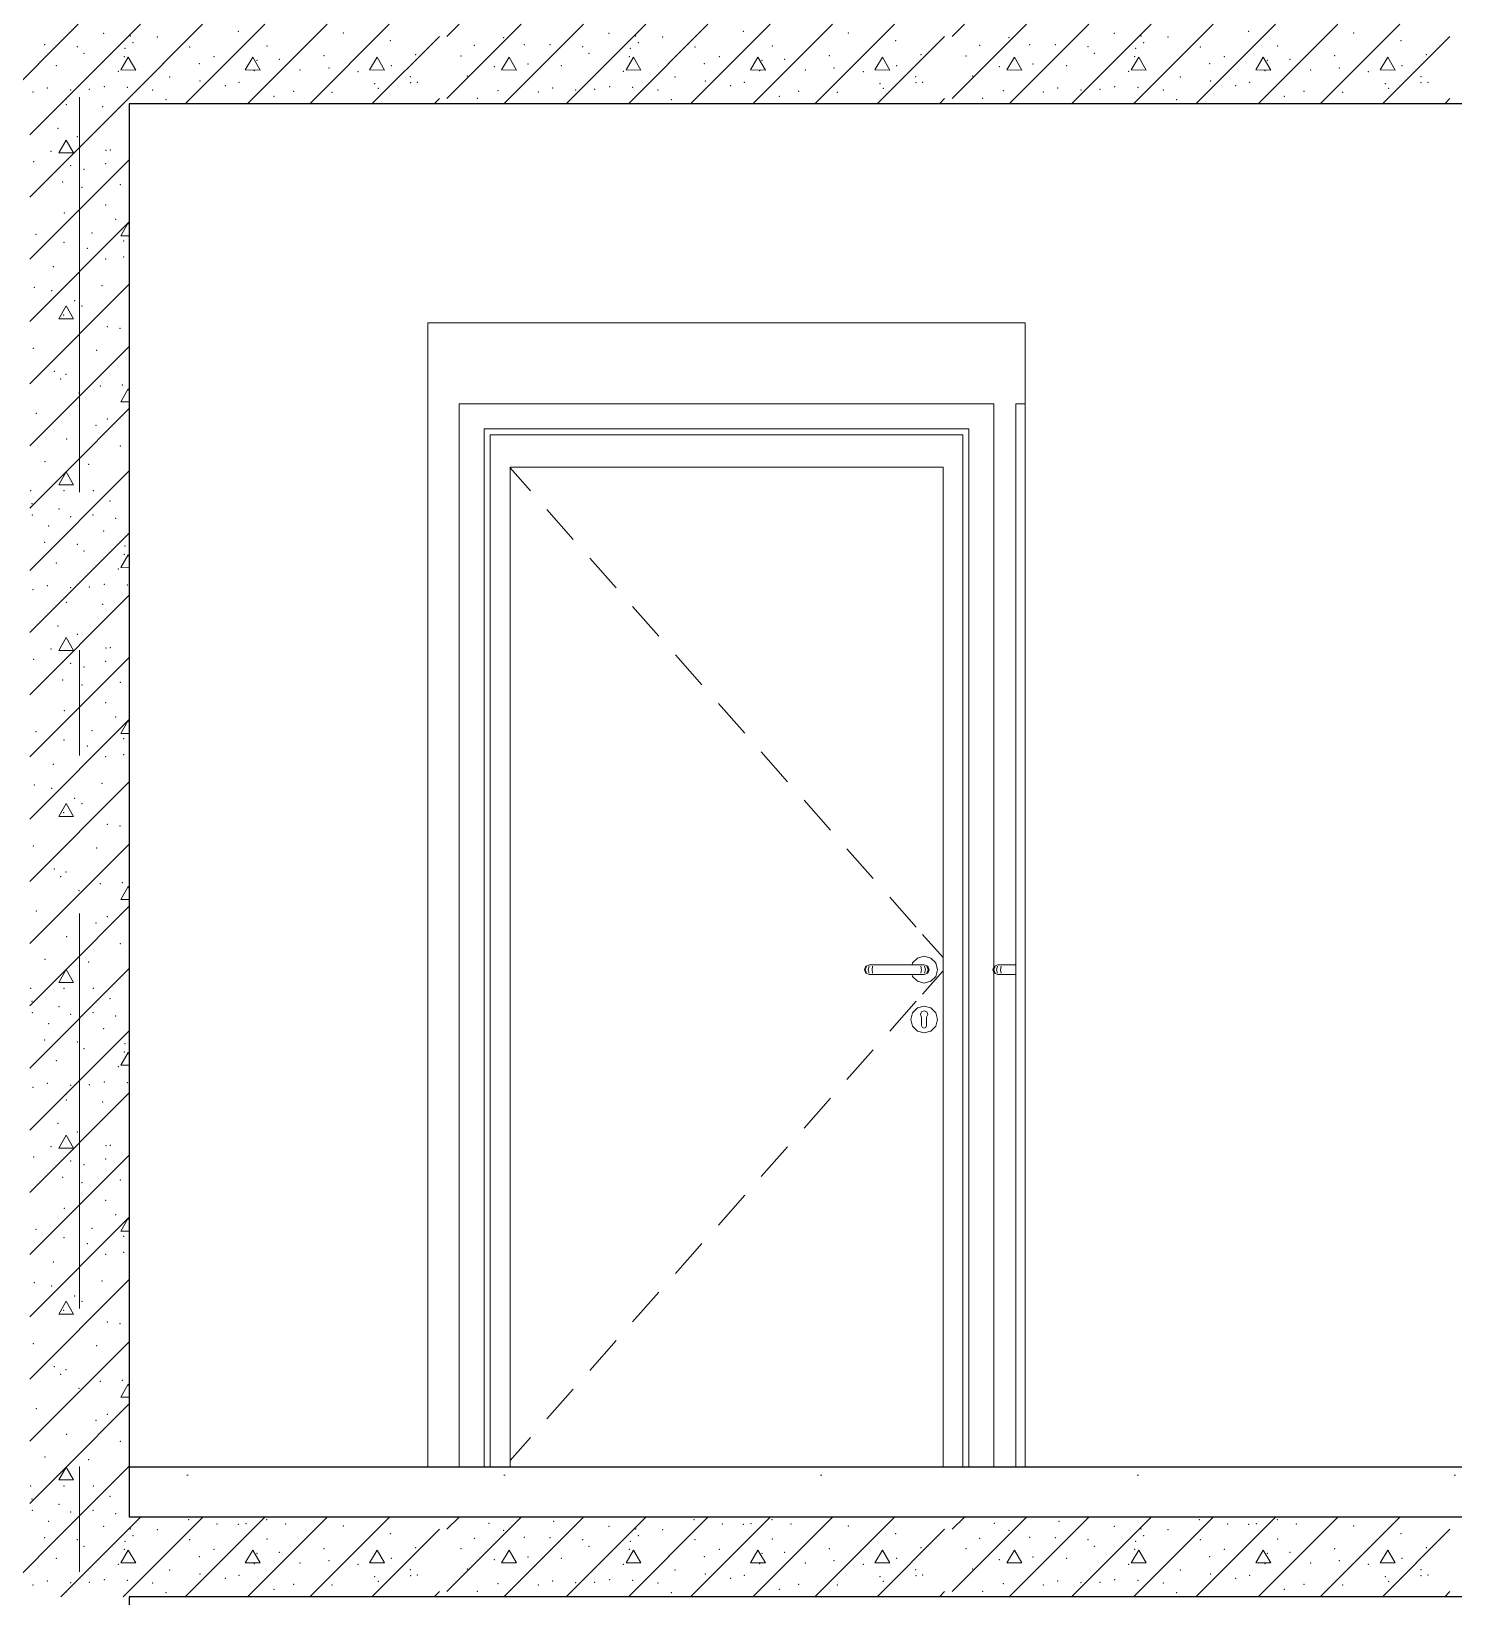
# Model space of a CAD drawing. Header units: millimetres. Extents: x 18162 to 7085488, y 72188 to 247925.
# Drawn here: x 4250516 to 4253374, y 134493 to 137638 of the extents above; entities that cross this region are included whole.
import ezdxf
from ezdxf.enums import TextEntityAlignment as Align

# ---------------------------------------------------------------- set-up
doc = ezdxf.new("R2010")
doc.units = ezdxf.units.MM
doc.header["$MEASUREMENT"] = 0
doc.linetypes.add('Double Dashed', pattern=[1093.611073, 529.166651, -211.666656, 141.111112, -211.666656])
for name, color, linetype in [('Archicad Doors', 7, 'Continuous'), ('Structural - Bearing', 7, 'Continuous'), ('Structural - Grid', 7, 'Continuous')]:
    doc.layers.add(name, color=color, linetype=linetype)
doc.styles.add('GENERATED_STYLE_3', font='', dxfattribs={"width": 0.8})
doc.styles.get('GENERATED_STYLE_3').set_extended_font_data('ISOCPEUR MON')

# ---------------------------------------------------------------- blocks, each defined once
blk = doc.blocks.new('*X1385', base_point=(4294986.6, 104752.7))
at = {"layer": 'Structural - Bearing', "color": 7, "linetype": 'Continuous', "lineweight": 9}
for p, q in [((4250513.1, 137305.2), (4250700.6, 137492.7)), ((4250513.1, 137430.2), (4250575.6, 137492.7)), ((4250586.2, 137419.9), (4250571.3, 137393.9)), ((4250601.3, 137393.9), (4250586.2, 137419.9)), ((4250513.1, 137180.2), (4250713.1, 137380.2)), ((4250571.3, 137393.9), (4250601.3, 137393.9)), ((4250513.1, 137055.2), (4250713.1, 137255.2)), ((4250696, 137227.2), (4250711.2, 137253.2)), ((4250711.2, 137253.2), (4250713.1, 137249.9)), ((4250713.1, 137227.2), (4250696, 137227.2)), ((4250513.1, 136930.2), (4250713.1, 137130.2)), ((4250586.2, 137086.6), (4250571.3, 137060.5)), ((4250571.3, 137060.5), (4250601.3, 137060.6)), ((4250601.3, 137060.6), (4250586.2, 137086.6)), ((4250513.1, 136805.2), (4250713.1, 137005.2)), ((4250696, 136893.9), (4250711.2, 136919.9)), ((4250711.2, 136919.9), (4250713.1, 136916.5)), ((4250586.2, 136753.2), (4250713.1, 136880.2)), ((4250713.1, 136893.9), (4250696, 136893.9)), ((4250513.1, 136555.1), (4250711.2, 136753.2)), ((4250513.1, 136680.1), (4250586.2, 136753.2)), ((4250586.2, 136753.2), (4250571.3, 136727.2)), ((4250601.3, 136727.2), (4250586.2, 136753.2)), ((4250711.2, 136753.2), (4250713.1, 136755.2)), ((4250571.3, 136727.2), (4250601.3, 136727.2)), ((4250513.1, 136430.1), (4250713.1, 136630.1)), ((4250696, 136560.6), (4250711.2, 136586.6)), ((4250711.2, 136586.6), (4250713.1, 136583.2)), ((4250713.1, 136560.5), (4250696, 136560.6)), ((4250513.1, 136305.1), (4250713.1, 136505.1)), ((4250586.2, 136419.9), (4250571.3, 136393.9)), ((4250601.3, 136393.9), (4250586.2, 136419.9)), ((4250513.1, 136180.1), (4250713.1, 136380.1)), ((4250571.3, 136393.9), (4250601.3, 136393.9)), ((4250513.1, 136055.1), (4250713.1, 136255.1)), ((4250696, 136227.2), (4250711.2, 136253.2)), ((4250711.2, 136253.2), (4250713.1, 136249.9)), ((4250713.1, 136227.2), (4250696, 136227.2)), ((4250513.1, 135930.1), (4250713.1, 136130.1)), ((4250586.2, 136086.6), (4250571.3, 136060.5)), ((4250601.3, 136060.6), (4250586.2, 136086.6)), ((4250571.3, 136060.5), (4250601.3, 136060.6)), ((4250513.1, 135805.1), (4250713.1, 136005.1)), ((4250696, 135893.9), (4250711.2, 135919.9)), ((4250713.1, 135893.9), (4250696, 135893.9)), ((4250711.2, 135919.9), (4250713.1, 135916.5)), ((4250586.2, 135753.2), (4250713.1, 135880.1)), ((4250513.1, 135555.1), (4250711.2, 135753.2)), ((4250513.1, 135680.1), (4250586.2, 135753.2)), ((4250586.2, 135753.2), (4250571.3, 135727.2)), ((4250601.3, 135727.2), (4250586.2, 135753.2)), ((4250711.2, 135753.2), (4250713.1, 135755.1)), ((4250571.3, 135727.2), (4250601.3, 135727.2)), ((4250513.1, 135430.1), (4250713.1, 135630.1)), ((4250696, 135560.5), (4250711.2, 135586.5)), ((4250711.2, 135586.5), (4250713.1, 135583.2)), ((4250713.1, 135560.5), (4250696, 135560.5)), ((4250513.1, 135305.1), (4250713.1, 135505.1)), ((4250586.2, 135419.9), (4250571.3, 135393.8)), ((4250601.3, 135393.9), (4250586.2, 135419.9)), ((4250571.3, 135393.8), (4250601.3, 135393.9)), ((4250513.1, 135180.1), (4250713.1, 135380.1)), ((4250513.1, 135055.1), (4250713.1, 135255.1)), ((4250696, 135227.2), (4250711.2, 135253.2)), ((4250711.2, 135253.2), (4250713.1, 135249.8)), ((4250713.1, 135227.2), (4250696, 135227.2)), ((4250513.1, 134930.1), (4250713.1, 135130.1)), ((4250586.2, 135086.5), (4250571.3, 135060.5)), ((4250601.3, 135060.5), (4250586.2, 135086.5)), ((4250571.3, 135060.5), (4250601.3, 135060.5)), ((4250513.1, 134805.1), (4250713.1, 135005.1)), ((4250696, 134893.9), (4250711.2, 134919.9)), ((4250711.2, 134919.9), (4250713.1, 134916.5)), ((4250713.1, 134893.9), (4250696, 134893.9)), ((4250586.2, 134753.2), (4250713.1, 134880.1)), ((4250513.1, 134680.1), (4250586.2, 134753.2)), ((4250586.2, 134753.2), (4250571.3, 134727.2)), ((4250601.3, 134727.2), (4250586.2, 134753.2)), ((4250610.7, 134652.7), (4250711.2, 134753.2)), ((4250711.2, 134753.2), (4250713.1, 134755.1)), ((4250571.3, 134727.2), (4250601.3, 134727.2))]:
    blk.add_line(p, q, dxfattribs=at)
for p in [(4250586.6, 137490.7), (4250659.8, 137487), (4250690.9, 137483.5), (4250570.1, 137443.6), (4250608.9, 137426.6), (4250520.9, 137376.1), (4250556.1, 137397), (4250665.5, 137372.6), (4250666.4, 137399.3), (4250675.4, 137400.1), (4250595.7, 137368.5), (4250621.9, 137361), (4250579.6, 137335.2), (4250618.4, 137324.5), (4250695.1, 137330), (4250665.6, 137289.1), (4250582.7, 137273.4), (4250686.1, 137260.5), (4250525.5, 137230.7), (4250581.8, 137214.2), (4250638.1, 137233.1), (4250701.6, 137216.7), (4250629.1, 137202.3), (4250702.1, 137185), (4250560.4, 137165.6), (4250665.6, 137180.7), (4250522.6, 137124), (4250658.1, 137127), (4250557.5, 137116.9), (4250603.4, 137097), (4250689.3, 137106.5), (4250581.3, 137068.4), (4250618.1, 137086.5), (4250669.3, 137044.6), (4250694.6, 137041.2), (4250520.7, 137001.5), (4250647.4, 136997.2), (4250562.6, 136955), (4250575, 136939.6), (4250585.8, 136948.8), (4250612.1, 136911.7), (4250655.3, 136925.7), (4250698.9, 136927.4), (4250526.1, 136870.5), (4250646.1, 136846.8), (4250669.4, 136859), (4250587.3, 136819), (4250695.5, 136805.1), (4250544.1, 136773.4), (4250631.6, 136768.2), (4250514.9, 136715.1), (4250581.8, 136715.1), (4250641.1, 136715.1), (4250517.8, 136689), (4250572, 136678.2), (4250674.6, 136694.5), (4250518.3, 136666.5), (4250595.7, 136663.3), (4250640.6, 136666.5), (4250686.1, 136659.7), (4250550.9, 136644.3), (4250661.7, 136634), (4250543.3, 136611.4), (4250608.9, 136607.5), (4250621.9, 136594), (4250702.9, 136587.6), (4250704.8, 136604), (4250566.4, 136569.6), (4250690.9, 136557.7), (4250548.4, 136524.5), (4250632.9, 136521.6), (4250663, 136527.1), (4250709.3, 136525.8), (4250519.6, 136516.4), (4250585.8, 136502), (4250586.6, 136490.7), (4250595.1, 136520.6), (4250659.8, 136487), (4250690.9, 136483.5), (4250570.1, 136443.6), (4250608.9, 136426.6), (4250556.1, 136397), (4250666.4, 136399.2), (4250675.4, 136400), (4250520.9, 136376.1), (4250595.7, 136368.5), (4250665.5, 136372.5), (4250579.6, 136335.1), (4250621.9, 136361), (4250618.4, 136324.5), (4250695.1, 136330), (4250582.7, 136273.3), (4250665.6, 136289), (4250686.1, 136260.5), (4250525.5, 136230.7), (4250581.8, 136214.1), (4250638.1, 136233.1), (4250701.6, 136216.7), (4250629.1, 136202.2), (4250665.6, 136180.7), (4250702.1, 136184.9), (4250560.4, 136165.6), (4250522.6, 136124), (4250557.5, 136116.8), (4250658.1, 136127), (4250603.4, 136097), (4250618.1, 136086.5), (4250689.3, 136106.4), (4250581.3, 136068.4), (4250669.3, 136044.5), (4250694.6, 136041.1), (4250520.7, 136001.4), (4250647.4, 135997.2), (4250562.6, 135955), (4250575, 135939.5), (4250585.8, 135948.8), (4250655.3, 135925.6), (4250698.9, 135927.4), (4250612.1, 135911.7), (4250526.1, 135870.5), (4250646.1, 135846.8), (4250669.4, 135859), (4250587.3, 135819), (4250695.5, 135805.1), (4250544.1, 135773.4), (4250631.6, 135768.2), (4250514.9, 135715.1), (4250581.8, 135715.1), (4250641.1, 135715.1), (4250517.8, 135689), (4250572, 135678.1), (4250674.6, 135694.5), (4250518.3, 135666.4), (4250550.9, 135644.2), (4250595.7, 135663.2), (4250640.6, 135666.4), (4250686.1, 135659.7), (4250543.3, 135611.4), (4250661.7, 135633.9), (4250608.9, 135607.5), (4250621.9, 135594), (4250702.9, 135587.6), (4250704.8, 135604), (4250566.4, 135569.6), (4250690.9, 135557.7), (4250519.6, 135516.4), (4250548.4, 135524.5), (4250595.1, 135520.6), (4250632.9, 135521.6), (4250663, 135527.1), (4250709.3, 135525.8), (4250585.8, 135502), (4250586.6, 135490.7), (4250659.8, 135487), (4250690.9, 135483.5), (4250570.1, 135443.6), (4250608.9, 135426.6), (4250556.1, 135397), (4250666.4, 135399.2), (4250675.4, 135400), (4250520.9, 135376), (4250595.7, 135368.4), (4250621.9, 135360.9), (4250665.5, 135372.5), (4250579.6, 135335.1), (4250695.1, 135330), (4250618.4, 135324.4), (4250582.7, 135273.3), (4250665.6, 135289), (4250638.1, 135233.1), (4250686.1, 135260.5), (4250525.5, 135230.6), (4250581.8, 135214.1), (4250629.1, 135202.2), (4250701.6, 135216.7), (4250665.6, 135180.6), (4250702.1, 135184.9), (4250560.4, 135165.6), (4250522.6, 135124), (4250557.5, 135116.8), (4250658.1, 135127), (4250689.3, 135106.4), (4250603.4, 135096.9), (4250618.1, 135086.5), (4250581.3, 135068.4), (4250669.3, 135044.5), (4250694.6, 135041.1), (4250520.7, 135001.4), (4250647.4, 134997.1), (4250562.6, 134955), (4250585.8, 134948.8), (4250575, 134939.5), (4250655.3, 134925.6), (4250698.9, 134927.4), (4250612.1, 134911.7), (4250526.1, 134870.5), (4250669.4, 134858.9), (4250646.1, 134846.8), (4250587.3, 134819), (4250695.5, 134805.1), (4250544.1, 134773.4), (4250631.6, 134768.2), (4250514.9, 134715.1), (4250581.8, 134715.1), (4250641.1, 134715.1), (4250517.8, 134689), (4250518.3, 134666.4), (4250572, 134678.1), (4250640.6, 134666.4), (4250674.6, 134694.4), (4250595.7, 134663.2), (4250686.1, 134659.7)]:
    blk.add_point(p, dxfattribs=at)
blk = doc.blocks.new('*X1387', base_point=(4294986.6, 104752.7))
at = {"layer": 'Structural - Bearing', "color": 7, "linetype": 'Continuous', "lineweight": 9}
for p, q in [((4250450.7, 134492.7), (4250610.7, 134652.7)), ((4250575.7, 134492.7), (4250735.7, 134652.7)), ((4250700.7, 134492.7), (4250860.7, 134652.7)), ((4250825.7, 134492.7), (4250985.7, 134652.7)), ((4250950.7, 134492.7), (4251110.7, 134652.7)), ((4251075.7, 134492.7), (4251235.7, 134652.7)), ((4251351.3, 134628.2), (4251375.8, 134652.7)), ((4251351.3, 134503.2), (4251500.8, 134652.7)), ((4251465.8, 134492.7), (4251625.8, 134652.7)), ((4251590.8, 134492.7), (4251750.8, 134652.7)), ((4251715.8, 134492.7), (4251875.8, 134652.7)), ((4251840.8, 134492.7), (4252000.8, 134652.7)), ((4251965.8, 134492.7), (4252125.8, 134652.7)), ((4252090.8, 134492.7), (4252250.8, 134652.7)), ((4252366.4, 134628.2), (4252390.9, 134652.7)), ((4252366.4, 134503.2), (4252515.9, 134652.7)), ((4252480.9, 134492.7), (4252640.9, 134652.7)), ((4252605.9, 134492.7), (4252765.9, 134652.7)), ((4252730.9, 134492.7), (4252890.9, 134652.7)), ((4252855.9, 134492.7), (4253015.9, 134652.7)), ((4252980.9, 134492.7), (4253140.9, 134652.7)), ((4253105.9, 134492.7), (4253265.9, 134652.7)), ((4251200.7, 134492.7), (4251336.2, 134628.2)), ((4252215.8, 134492.7), (4252351.3, 134628.2)), ((4253230.9, 134492.7), (4253366.4, 134628.2)), ((4250696, 134560.5), (4250711.2, 134586.5)), ((4250711.2, 134586.5), (4250726.1, 134560.5)), ((4250946, 134560.5), (4250961.2, 134586.5)), ((4250961.2, 134586.5), (4250976.1, 134560.5)), ((4251196, 134560.5), (4251211.2, 134586.5)), ((4251211.2, 134586.5), (4251226.1, 134560.5)), ((4251461.2, 134560.5), (4251476.3, 134586.5)), ((4251476.3, 134586.5), (4251491.2, 134560.5)), ((4251711.2, 134560.5), (4251726.3, 134586.5)), ((4251726.3, 134586.5), (4251741.2, 134560.5)), ((4251961.2, 134560.5), (4251976.3, 134586.5)), ((4251976.3, 134586.5), (4251991.2, 134560.5)), ((4252211.2, 134560.5), (4252226.3, 134586.5)), ((4252226.3, 134586.5), (4252241.2, 134560.5)), ((4252476.3, 134560.5), (4252491.4, 134586.5)), ((4252491.4, 134586.5), (4252506.3, 134560.5)), ((4252726.3, 134560.5), (4252741.4, 134586.5)), ((4252741.4, 134586.5), (4252756.3, 134560.5)), ((4252976.3, 134560.5), (4252991.4, 134586.5)), ((4252991.4, 134586.5), (4253006.3, 134560.5)), ((4253226.3, 134560.5), (4253241.4, 134586.5)), ((4253241.4, 134586.5), (4253256.3, 134560.5)), ((4250726.1, 134560.5), (4250696, 134560.5)), ((4250976.1, 134560.5), (4250946, 134560.5)), ((4251226.1, 134560.5), (4251196, 134560.5)), ((4251491.2, 134560.5), (4251461.2, 134560.5)), ((4251741.2, 134560.5), (4251711.2, 134560.5)), ((4251991.2, 134560.5), (4251961.2, 134560.5)), ((4252241.2, 134560.5), (4252211.2, 134560.5)), ((4252506.3, 134560.5), (4252476.3, 134560.5)), ((4252756.3, 134560.5), (4252726.3, 134560.5)), ((4253006.3, 134560.5), (4252976.3, 134560.5)), ((4253256.3, 134560.5), (4253226.3, 134560.5)), ((4251325.7, 134492.7), (4251336.2, 134503.2)), ((4252340.8, 134492.7), (4252351.3, 134503.2)), ((4253355.9, 134492.7), (4253366.4, 134503.2))]:
    blk.add_line(p, q, dxfattribs=at)
for p in [(4250550.9, 134644.2), (4250661.7, 134633.9), (4250832.8, 134647.2), (4250889.6, 134639.1), (4250932, 134638), (4250947.4, 134639.5), (4250989.1, 134647.3), (4251027.4, 134639.1), (4251142.9, 134634.9), (4251436, 134640.4), (4251566.1, 134644.2), (4251676.8, 134633.9), (4251848, 134647.2), (4251904.7, 134639.1), (4251947.1, 134638), (4251962.5, 134639.5), (4252004.3, 134647.3), (4252042.5, 134639.1), (4252158, 134634.9), (4252451.1, 134640.4), (4252581.2, 134644.2), (4252691.9, 134633.9), (4252863.1, 134647.2), (4252919.9, 134639.1), (4252962.2, 134638), (4252977.7, 134639.5), (4253019.4, 134647.3), (4253057.7, 134639.1), (4253173.1, 134634.9), (4250543.3, 134611.4), (4250608.9, 134607.5), (4250704.8, 134604), (4250715.6, 134628.7), (4250720.7, 134615.2), (4250769.7, 134627.2), (4250834.6, 134607.1), (4250989.9, 134608.7), (4251237.9, 134619.5), (4251406.4, 134610.3), (4251465.2, 134625.8), (4251506.7, 134611.7), (4251558.4, 134611.4), (4251624.1, 134607.5), (4251719.9, 134604), (4251730.7, 134628.7), (4251735.8, 134615.2), (4251784.8, 134627.2), (4251849.7, 134607.1), (4252005, 134608.7), (4252253.1, 134619.5), (4252421.5, 134610.3), (4252480.3, 134625.8), (4252521.8, 134611.7), (4252573.5, 134611.4), (4252639.2, 134607.5), (4252735, 134604), (4252745.9, 134628.7), (4252750.9, 134615.2), (4252799.9, 134627.2), (4252864.9, 134607.1), (4253020.1, 134608.7), (4253268.2, 134619.5), (4250621.9, 134594), (4250702.9, 134587.6), (4250782.1, 134574.1), (4250853.6, 134573.4), (4250883.2, 134587.6), (4250924.4, 134591.4), (4250969.5, 134579.8), (4251014.6, 134581.7), (4251104.5, 134589.5), (4251288.8, 134591.4), (4251379.3, 134588.9), (4251513.9, 134572.8), (4251637, 134594), (4251718, 134587.6), (4251797.2, 134574.1), (4251868.7, 134573.4), (4251898.3, 134587.6), (4251939.5, 134591.4), (4251984.6, 134579.8), (4252029.7, 134581.7), (4252119.6, 134589.5), (4252303.9, 134591.4), (4252394.5, 134588.9), (4252529, 134572.8), (4252652.1, 134594), (4252733.1, 134587.6), (4252812.3, 134574.1), (4252883.8, 134573.4), (4252913.4, 134587.6), (4252954.6, 134591.4), (4252999.7, 134579.8), (4253044.8, 134581.7), (4253134.8, 134589.5), (4253319.1, 134591.4), (4250566.4, 134569.5), (4250690.9, 134557.6), (4250794.3, 134546.4), (4250964.3, 134559.2), (4251056.2, 134560.5), (4251114.2, 134564.8), (4251172.5, 134557.5), (4251239.9, 134569.5), (4251278.1, 134546.8), (4251392.3, 134548.4), (4251446.3, 134567), (4251581.5, 134569.5), (4251706, 134557.6), (4251809.4, 134546.4), (4251979.4, 134559.2), (4252071.3, 134560.5), (4252129.3, 134564.8), (4252187.6, 134557.5), (4252255, 134569.5), (4252293.2, 134546.8), (4252407.4, 134548.4), (4252461.4, 134567), (4252596.6, 134569.5), (4252721.1, 134557.6), (4252824.6, 134546.4), (4252994.6, 134559.2), (4253086.5, 134560.5), (4253144.4, 134564.8), (4253202.8, 134557.5), (4253270.1, 134569.5), (4253308.4, 134546.8), (4250519.6, 134516.4), (4250548.4, 134524.5), (4250595.1, 134520.6), (4250632.9, 134521.5), (4250663, 134527), (4250709.3, 134525.8), (4250760.4, 134520.3), (4250855.3, 134538.2), (4250906, 134529.4), (4250933.6, 134535.5), (4251043.2, 134517.5), (4251120.5, 134515.9), (4251206.4, 134532.8), (4251213.2, 134523.6), (4251278.2, 134535), (4251292, 134536), (4251453.8, 134519), (4251534.7, 134516.4), (4251563.5, 134524.5), (4251610.2, 134520.6), (4251648, 134521.5), (4251678.1, 134527), (4251724.5, 134525.8), (4251775.5, 134520.3), (4251870.4, 134538.2), (4251921.1, 134529.4), (4251948.7, 134535.5), (4252058.3, 134517.5), (4252135.6, 134515.9), (4252221.5, 134532.8), (4252228.3, 134523.6), (4252293.4, 134535), (4252307.1, 134536), (4252469, 134519), (4252549.8, 134516.4), (4252578.6, 134524.5), (4252625.3, 134520.6), (4252663.2, 134521.5), (4252693.2, 134527), (4252739.6, 134525.8), (4252790.7, 134520.3), (4252885.5, 134538.2), (4252936.2, 134529.4), (4252963.9, 134535.5), (4253073.5, 134517.5), (4253150.7, 134515.9), (4253236.6, 134532.8), (4253243.5, 134523.6), (4253308.5, 134535), (4253322.3, 134536), (4250585.8, 134502), (4250787, 134500.8), (4251003.8, 134507.4), (4251412.4, 134503.6), (4251600.9, 134502), (4251802.1, 134500.8), (4252018.9, 134507.4), (4252427.5, 134503.6), (4252616.1, 134502), (4252817.3, 134500.8), (4253034, 134507.4)]:
    blk.add_point(p, dxfattribs=at)
blk = doc.blocks.new('*X1400', base_point=(4294986.6, 104752.7))
at = {"layer": 'Structural - Bearing', "color": 7, "linetype": 'Continuous', "lineweight": 9}
for p, q in [((4250450.6, 137492.7), (4250610.6, 137652.7)), ((4250575.6, 137492.7), (4250735.6, 137652.7)), ((4250700.6, 137492.7), (4250860.6, 137652.7)), ((4250825.6, 137492.7), (4250985.6, 137652.7)), ((4250950.6, 137492.7), (4251110.6, 137652.7)), ((4251075.6, 137492.7), (4251235.6, 137652.7)), ((4251200.6, 137492.7), (4251336.2, 137628.2)), ((4251351.3, 137628.2), (4251375.8, 137652.7)), ((4251351.3, 137503.2), (4251500.8, 137652.7)), ((4251465.8, 137492.7), (4251625.8, 137652.7)), ((4251590.8, 137492.7), (4251750.8, 137652.7)), ((4251715.8, 137492.7), (4251875.8, 137652.7)), ((4251840.8, 137492.7), (4252000.8, 137652.7)), ((4251965.8, 137492.7), (4252125.8, 137652.7)), ((4252090.8, 137492.7), (4252250.8, 137652.7)), ((4252215.8, 137492.7), (4252351.3, 137628.2)), ((4252366.4, 137628.2), (4252390.9, 137652.7)), ((4252366.4, 137503.2), (4252515.9, 137652.7)), ((4252480.9, 137492.7), (4252640.9, 137652.7)), ((4252605.9, 137492.7), (4252765.9, 137652.7)), ((4252730.9, 137492.7), (4252890.9, 137652.7)), ((4252855.9, 137492.7), (4253015.9, 137652.7)), ((4252980.9, 137492.7), (4253140.9, 137652.7)), ((4253105.9, 137492.7), (4253265.9, 137652.7)), ((4253230.9, 137492.7), (4253366.4, 137628.2)), ((4250696, 137560.6), (4250711.2, 137586.6)), ((4250726.1, 137560.5), (4250696, 137560.6)), ((4250711.2, 137586.6), (4250726.1, 137560.5)), ((4250946, 137560.6), (4250961.2, 137586.6)), ((4250976.1, 137560.5), (4250946, 137560.6)), ((4250961.2, 137586.6), (4250976.1, 137560.5)), ((4251196, 137560.6), (4251211.2, 137586.6)), ((4251226.1, 137560.5), (4251196, 137560.6)), ((4251211.2, 137586.6), (4251226.1, 137560.5)), ((4251461.2, 137560.6), (4251476.3, 137586.6)), ((4251491.2, 137560.5), (4251461.2, 137560.6)), ((4251476.3, 137586.6), (4251491.2, 137560.5)), ((4251711.2, 137560.6), (4251726.3, 137586.6)), ((4251741.2, 137560.5), (4251711.2, 137560.6)), ((4251726.3, 137586.6), (4251741.2, 137560.5)), ((4251961.2, 137560.6), (4251976.3, 137586.6)), ((4251991.2, 137560.5), (4251961.2, 137560.6)), ((4251976.3, 137586.6), (4251991.2, 137560.5)), ((4252211.2, 137560.6), (4252226.3, 137586.6)), ((4252241.2, 137560.5), (4252211.2, 137560.6)), ((4252226.3, 137586.6), (4252241.2, 137560.5)), ((4252476.3, 137560.6), (4252491.4, 137586.6)), ((4252506.3, 137560.5), (4252476.3, 137560.6)), ((4252491.4, 137586.6), (4252506.3, 137560.5)), ((4252726.3, 137560.6), (4252741.4, 137586.6)), ((4252756.3, 137560.5), (4252726.3, 137560.6)), ((4252741.4, 137586.6), (4252756.3, 137560.5)), ((4252976.3, 137560.6), (4252991.4, 137586.6)), ((4253006.3, 137560.5), (4252976.3, 137560.6)), ((4252991.4, 137586.6), (4253006.3, 137560.5)), ((4253226.3, 137560.6), (4253241.4, 137586.6)), ((4253256.3, 137560.5), (4253226.3, 137560.6)), ((4253241.4, 137586.6), (4253256.3, 137560.5)), ((4251325.6, 137492.7), (4251336.2, 137503.2)), ((4252340.8, 137492.7), (4252351.3, 137503.2)), ((4253355.9, 137492.7), (4253366.4, 137503.2))]:
    blk.add_line(p, q, dxfattribs=at)
for p in [(4250661.7, 137634), (4250715.6, 137628.8), (4250769.7, 137627.2), (4250932, 137638), (4251142.9, 137634.9), (4251465.2, 137625.9), (4251676.8, 137634), (4251730.7, 137628.8), (4251784.8, 137627.2), (4251947.1, 137638), (4252158, 137634.9), (4252480.3, 137625.9), (4252691.9, 137634), (4252745.9, 137628.8), (4252799.9, 137627.2), (4252962.2, 137638), (4253173.1, 137634.9), (4250543.3, 137611.4), (4250608.9, 137607.5), (4250621.9, 137594.1), (4250704.8, 137604), (4250720.7, 137615.2), (4250834.6, 137607.1), (4250924.4, 137591.5), (4250989.9, 137608.8), (4251237.9, 137619.5), (4251288.8, 137591.5), (4251406.4, 137610.4), (4251506.7, 137611.8), (4251558.4, 137611.4), (4251624.1, 137607.5), (4251637, 137594.1), (4251719.9, 137604), (4251735.8, 137615.2), (4251849.7, 137607.1), (4251939.5, 137591.5), (4252005, 137608.8), (4252253.1, 137619.5), (4252303.9, 137591.5), (4252421.5, 137610.4), (4252521.8, 137611.8), (4252573.5, 137611.4), (4252639.2, 137607.5), (4252652.1, 137594.1), (4252735, 137604), (4252750.9, 137615.2), (4252864.9, 137607.1), (4252954.6, 137591.5), (4253020.1, 137608.8), (4253268.2, 137619.5), (4253319.1, 137591.5), (4250566.4, 137569.6), (4250702.9, 137587.6), (4250782.1, 137574.1), (4250853.6, 137573.4), (4250883.2, 137587.6), (4250964.3, 137559.3), (4250969.5, 137579.9), (4251014.6, 137581.8), (4251056.2, 137560.6), (4251104.5, 137589.5), (4251114.2, 137564.9), (4251239.9, 137569.6), (4251379.3, 137588.9), (4251446.3, 137567), (4251513.9, 137572.8), (4251581.5, 137569.6), (4251718, 137587.6), (4251797.2, 137574.1), (4251868.7, 137573.4), (4251898.3, 137587.6), (4251979.4, 137559.3), (4251984.6, 137579.9), (4252029.7, 137581.8), (4252071.3, 137560.6), (4252119.6, 137589.5), (4252129.3, 137564.9), (4252255, 137569.6), (4252394.5, 137588.9), (4252461.4, 137567), (4252529, 137572.8), (4252596.6, 137569.6), (4252733.1, 137587.6), (4252812.3, 137574.1), (4252883.8, 137573.4), (4252913.4, 137587.6), (4252994.6, 137559.3), (4252999.7, 137579.9), (4253044.8, 137581.8), (4253086.5, 137560.6), (4253134.8, 137589.5), (4253144.4, 137564.9), (4253270.1, 137569.6), (4250690.9, 137557.7), (4250794.3, 137546.4), (4250855.3, 137538.3), (4250906, 137529.4), (4250933.6, 137535.5), (4251172.5, 137557.5), (4251206.4, 137532.9), (4251278.1, 137546.9), (4251278.2, 137535.1), (4251292, 137536.1), (4251392.3, 137548.4), (4251706, 137557.7), (4251809.4, 137546.4), (4251870.4, 137538.3), (4251921.1, 137529.4), (4251948.7, 137535.5), (4252187.6, 137557.5), (4252221.5, 137532.9), (4252293.2, 137546.9), (4252293.4, 137535.1), (4252307.1, 137536.1), (4252407.4, 137548.4), (4252721.1, 137557.7), (4252824.6, 137546.4), (4252885.5, 137538.3), (4252936.2, 137529.4), (4252963.9, 137535.5), (4253202.8, 137557.5), (4253236.6, 137532.9), (4253308.4, 137546.9), (4253308.5, 137535.1), (4253322.3, 137536.1), (4250519.6, 137516.4), (4250548.4, 137524.5), (4250585.8, 137502.1), (4250595.1, 137520.6), (4250632.9, 137521.6), (4250663, 137527.1), (4250709.3, 137525.8), (4250760.4, 137520.3), (4250787, 137500.8), (4251003.8, 137507.4), (4251043.2, 137517.5), (4251120.5, 137516), (4251213.2, 137523.7), (4251412.4, 137503.6), (4251453.8, 137519.1), (4251534.7, 137516.4), (4251563.5, 137524.5), (4251600.9, 137502.1), (4251610.2, 137520.6), (4251648, 137521.6), (4251678.1, 137527.1), (4251724.5, 137525.8), (4251775.5, 137520.3), (4251802.1, 137500.8), (4252018.9, 137507.4), (4252058.3, 137517.5), (4252135.6, 137516), (4252228.3, 137523.7), (4252427.5, 137503.6), (4252469, 137519.1), (4252549.8, 137516.4), (4252578.6, 137524.5), (4252616.1, 137502.1), (4252625.3, 137520.6), (4252663.2, 137521.6), (4252693.2, 137527.1), (4252739.6, 137525.8), (4252790.7, 137520.3), (4252817.3, 137500.8), (4253034, 137507.4), (4253073.5, 137517.5), (4253150.7, 137516), (4253243.5, 137523.7)]:
    blk.add_point(p, dxfattribs=at)
blk = doc.blocks.new('Standard grid marker[363]_3', base_point=(4250613.1, 164752.7))
at = {"layer": 'Structural - Grid', "color": 13, "linetype": 'Double Dashed', "lineweight": 13, "ltscale": 1.5}
blk.add_line((4250613.1, 163752.7), (4250613.1, 97752.7), dxfattribs=at)
at = {"layer": 'Structural - Grid', "color": 13, "lineweight": 13, "style": 'GENERATED_STYLE_3'}
blk.add_attdef('AC_MarkerText_1', text='', height=375, rotation=360, dxfattribs=at).set_placement((4250613.1, 96490.2), align=Align.TOP_CENTER)

msp = doc.modelspace()

# ---------------------------------------------------------------- hatches: boundary and pattern name
at = {"layer": 'Structural - Bearing', "linetype": 'Continuous', "lineweight": 9}
h = msp.add_hatch(dxfattribs=at)
h.set_pattern_fill('Lightweight_Concrete_0003', style=0, pattern_type=2)
h.set_pattern_definition([(0, (4294986.6, 104752.7), (0, 1169.134), [73.125, -601.875]), (0, (4295324.1, 105337.3), (0, 1169.134), [73.125, -601.875]), (60, (4294986.6, 104752.7), (-1012.5, 584.567), [73.125, -601.875]), (60, (4295661.6, 104752.7), (-1012.5, 584.567), [73.125, -601.875]), (120, (4295059.7, 104752.7), (1012.5, 584.567), [73.125, -601.875]), (120, (4295734.7, 104752.7), (1012.5, 584.567), [73.125, -601.875]), (0, (4294986.58, 104865.2), (0, 225), [0, -225, 0, -337.5]), (45, (4295099.08, 104865.2), (-159.099, 159.099), [0, -168.75, 0, -281.25])])
h.paths.add_polyline_path([(4250713.1, 134652.7), (4257013.1, 134652.7), (4257013.1, 134752.7), (4250713.1, 134752.7)])

# ---------------------------------------------------------------- linework, layer by layer
at = {"layer": 'Archicad Doors', "color": 7, "linetype": 'Continuous', "lineweight": 9}
for p, q in [((4251313.1, 134752.7), (4251313.1, 137052.7)), ((4251313.1, 137052.7), (4252513.1, 137052.7)), ((4252513.1, 137052.7), (4252513.1, 134752.7)), ((4251376.1, 134752.7), (4251376.1, 136889.7)), ((4251376.1, 136889.7), (4252450.1, 136889.7)), ((4252450.1, 136889.7), (4252450.1, 135757.5)), ((4252494.1, 136889.7), (4252494.1, 134752.7)), ((4252494.1, 136889.7), (4252513.1, 136889.7)), ((4251426.1, 136839.7), (4251426.1, 134752.7)), ((4252400.1, 136839.7), (4251426.1, 136839.7)), ((4252400.1, 134752.7), (4252400.1, 136839.7)), ((4251438.1, 136827.7), (4251438.1, 134752.7)), ((4252388.1, 136827.7), (4251438.1, 136827.7)), ((4252388.1, 134752.7), (4252388.1, 136827.7)), ((4251478.1, 136762.7), (4251478.1, 134752.7)), ((4252348.1, 136762.7), (4251478.1, 136762.7)), ((4251478.1, 136761.1), (4251519.1, 136714.8)), ((4252348.1, 134752.7), (4252348.1, 136762.7)), ((4251552.2, 136677.3), (4251605.2, 136617.4)), ((4251638.3, 136579.9), (4251691.3, 136520)), ((4251724.4, 136482.5), (4251777.4, 136422.6)), ((4251810.6, 136385.2), (4251863.6, 136325.2)), ((4251896.7, 136287.8), (4251949.7, 136227.8)), ((4251982.8, 136190.4), (4252035.8, 136130.5)), ((4252068.9, 136093), (4252121.9, 136033.1)), ((4252155, 135995.6), (4252208, 135935.7)), ((4252241.1, 135898.2), (4252294.1, 135838.3)), ((4252307.1, 135823.6), (4252348.1, 135777.3)), ((4252285.8, 135762.7), (4252286.7, 135766.2)), ((4252286.7, 135766.2), (4252296.6, 135776.1)), ((4252296.6, 135776.1), (4252310.1, 135779.7)), ((4252310.1, 135779.7), (4252323.6, 135776.1)), ((4252323.6, 135776.1), (4252333.5, 135766.2)), ((4252333.5, 135766.2), (4252337.1, 135752.7)), ((4252193, 135759.8), (4252190.1, 135752.7)), ((4252190.1, 135752.7), (4252193, 135745.6)), ((4252194.6, 135759.8), (4252191.8, 135752.7)), ((4252191.8, 135752.7), (4252194.6, 135745.6)), ((4252200.1, 135762.7), (4252193, 135759.8)), ((4252193, 135745.6), (4252200.1, 135742.7)), ((4252199.4, 135759.8), (4252197.3, 135752.7)), ((4252197.3, 135752.7), (4252199.4, 135745.6)), ((4252201.2, 135762.7), (4252200.1, 135762.7)), ((4252201.2, 135742.7), (4252200.1, 135742.7)), ((4252204.5, 135762.7), (4252201.2, 135762.7)), ((4252204.5, 135742.7), (4252201.2, 135742.7)), ((4252209.4, 135762.7), (4252204.5, 135762.7)), ((4252209.4, 135742.7), (4252204.5, 135742.7)), ((4252206.6, 135759.8), (4252205.5, 135752.7)), ((4252205.5, 135752.7), (4252206.6, 135745.6)), ((4252215.1, 135762.7), (4252209.4, 135762.7)), ((4252215.1, 135742.7), (4252209.4, 135742.7)), ((4252295.1, 135762.7), (4252215.1, 135762.7)), ((4252295.1, 135742.7), (4252215.1, 135742.7)), ((4252286.7, 135739.2), (4252285.8, 135742.7)), ((4252296.6, 135729.3), (4252286.7, 135739.2)), ((4252300.8, 135762.7), (4252295.1, 135762.7)), ((4252300.8, 135742.7), (4252295.1, 135742.7)), ((4252305.7, 135762.7), (4252300.8, 135762.7)), ((4252305.7, 135742.7), (4252300.8, 135742.7)), ((4252303.6, 135759.8), (4252304.7, 135752.7)), ((4252304.7, 135752.7), (4252303.6, 135745.6)), ((4252309, 135762.7), (4252305.7, 135762.7)), ((4252309, 135742.7), (4252305.7, 135742.7)), ((4252307.1, 135703.8), (4252348.1, 135750.1)), ((4252310.1, 135762.7), (4252309, 135762.7)), ((4252310.1, 135742.7), (4252309, 135742.7)), ((4252310.1, 135762.7), (4252317.2, 135759.8)), ((4252317.2, 135745.6), (4252310.1, 135742.7)), ((4252310.8, 135759.8), (4252312.9, 135752.7)), ((4252312.9, 135752.7), (4252310.8, 135745.6)), ((4252315.6, 135759.8), (4252318.4, 135752.7)), ((4252318.4, 135752.7), (4252315.6, 135745.6)), ((4252317.2, 135759.8), (4252320.1, 135752.7)), ((4252320.1, 135752.7), (4252317.2, 135745.6)), ((4252333.5, 135739.2), (4252323.6, 135729.3)), ((4252337.1, 135752.7), (4252333.5, 135739.2)), ((4252451, 135759.8), (4252448.1, 135752.7)), ((4252448.1, 135752.7), (4252451, 135745.6)), ((4252452.6, 135759.8), (4252449.8, 135752.7)), ((4252449.8, 135752.7), (4252452.6, 135745.6)), ((4252450.1, 135747.9), (4252450.1, 134752.7)), ((4252458.1, 135762.7), (4252451, 135759.8)), ((4252451, 135745.6), (4252458.1, 135742.7)), ((4252457.4, 135759.8), (4252455.3, 135752.7)), ((4252455.3, 135752.7), (4252457.4, 135745.6)), ((4252459.2, 135762.7), (4252458.1, 135762.7)), ((4252459.2, 135742.7), (4252458.1, 135742.7)), ((4252462.5, 135762.7), (4252459.2, 135762.7)), ((4252462.5, 135742.7), (4252459.2, 135742.7)), ((4252467.4, 135762.7), (4252462.5, 135762.7)), ((4252467.4, 135742.7), (4252462.5, 135742.7)), ((4252464.6, 135759.8), (4252463.5, 135752.7)), ((4252463.5, 135752.7), (4252464.6, 135745.6)), ((4252473.1, 135762.7), (4252467.4, 135762.7)), ((4252473.1, 135742.7), (4252467.4, 135742.7)), ((4252494.1, 135762.7), (4252473.1, 135762.7)), ((4252494.1, 135742.7), (4252473.1, 135742.7)), ((4252310.1, 135725.7), (4252296.6, 135729.3)), ((4252323.6, 135729.3), (4252310.1, 135725.7)), ((4252241.1, 135629.2), (4252294.1, 135689.1)), ((4252286.7, 135666.2), (4252296.6, 135676.1)), ((4252296.6, 135676.1), (4252310.1, 135679.7)), ((4252310.1, 135679.7), (4252323.6, 135676.1)), ((4252323.6, 135676.1), (4252333.5, 135666.2)), ((4252283.1, 135652.7), (4252286.7, 135666.2)), ((4252286.7, 135639.2), (4252283.1, 135652.7)), ((4252303.4, 135664.3), (4252302.6, 135662.4)), ((4252302.6, 135662.4), (4252305.1, 135657.1)), ((4252303.4, 135664.3), (4252304.7, 135667.8)), ((4252310.1, 135670.1), (4252304.7, 135667.8)), ((4252305.1, 135657.1), (4252305.1, 135655.6)), ((4252305.1, 135655.6), (4252305.1, 135652.7)), ((4252305.1, 135652.7), (4252305.1, 135649.8)), ((4252305.1, 135649.8), (4252305.1, 135644)), ((4252305.1, 135644), (4252305.1, 135640.2)), ((4252305.1, 135640.2), (4252306.6, 135636.7)), ((4252315.5, 135667.8), (4252310.1, 135670.1)), ((4252313.6, 135636.7), (4252315.1, 135640.2)), ((4252315.1, 135657.1), (4252317.6, 135662.4)), ((4252315.1, 135655.6), (4252315.1, 135657.1)), ((4252315.1, 135655.6), (4252315.1, 135652.7)), ((4252315.1, 135652.7), (4252315.1, 135649.8)), ((4252315.1, 135649.8), (4252315.1, 135644)), ((4252315.1, 135644), (4252315.1, 135640.2)), ((4252316.8, 135664.3), (4252315.5, 135667.8)), ((4252316.8, 135664.3), (4252317.6, 135662.4)), ((4252333.5, 135666.2), (4252337.1, 135652.7)), ((4252337.1, 135652.7), (4252333.5, 135639.2)), ((4252296.6, 135629.3), (4252286.7, 135639.2)), ((4252310.1, 135625.7), (4252296.6, 135629.3)), ((4252306.6, 135636.7), (4252310.1, 135635.2)), ((4252310.1, 135635.2), (4252313.6, 135636.7)), ((4252323.6, 135629.3), (4252310.1, 135625.7)), ((4252333.5, 135639.2), (4252323.6, 135629.3)), ((4252155, 135531.8), (4252208, 135591.7)), ((4252068.9, 135434.4), (4252121.9, 135494.3)), ((4251982.8, 135337), (4252035.8, 135397)), ((4251896.7, 135239.6), (4251949.7, 135299.6)), ((4251810.6, 135142.2), (4251863.6, 135202.2)), ((4251724.4, 135044.9), (4251777.4, 135104.8)), ((4251638.3, 134947.5), (4251691.3, 135007.4)), ((4251552.2, 134850.1), (4251605.2, 134910)), ((4251478.1, 134766.3), (4251519.1, 134812.6))]:
    msp.add_line(p, q, dxfattribs=at)
at = {"layer": 'Structural - Bearing', "color": 7, "linetype": 'Continuous', "lineweight": 25}
for p, q in [((4250713.1, 137492.7), (4250713.1, 134752.7)), ((4257013.1, 137492.7), (4250713.1, 137492.7)), ((4250713.1, 134752.7), (4250713.1, 134652.7)), ((4257013.1, 134752.7), (4250713.1, 134752.7)), ((4257013.1, 134652.7), (4250713.1, 134652.7)), ((4250713.1, 134492.7), (4250713.1, 131752.7)), ((4257013.1, 134492.7), (4250713.1, 134492.7))]:
    msp.add_line(p, q, dxfattribs=at)

# ---------------------------------------------------------------- block references
at = {"layer": 'Structural - Bearing', "lineweight": 0}
for name in ['*X1400', '*X1385', '*X1387']:
    msp.add_blockref(name, (4294986.6, 104752.7), dxfattribs=at)
at = {"layer": 'Structural - Grid', "color": 13, "linetype": 'Continuous', "lineweight": 13}
msp.add_blockref('Standard grid marker[363]_3', (4250613.1, 164752.7), dxfattribs=at)

doc.saveas('drawing.dxf')
